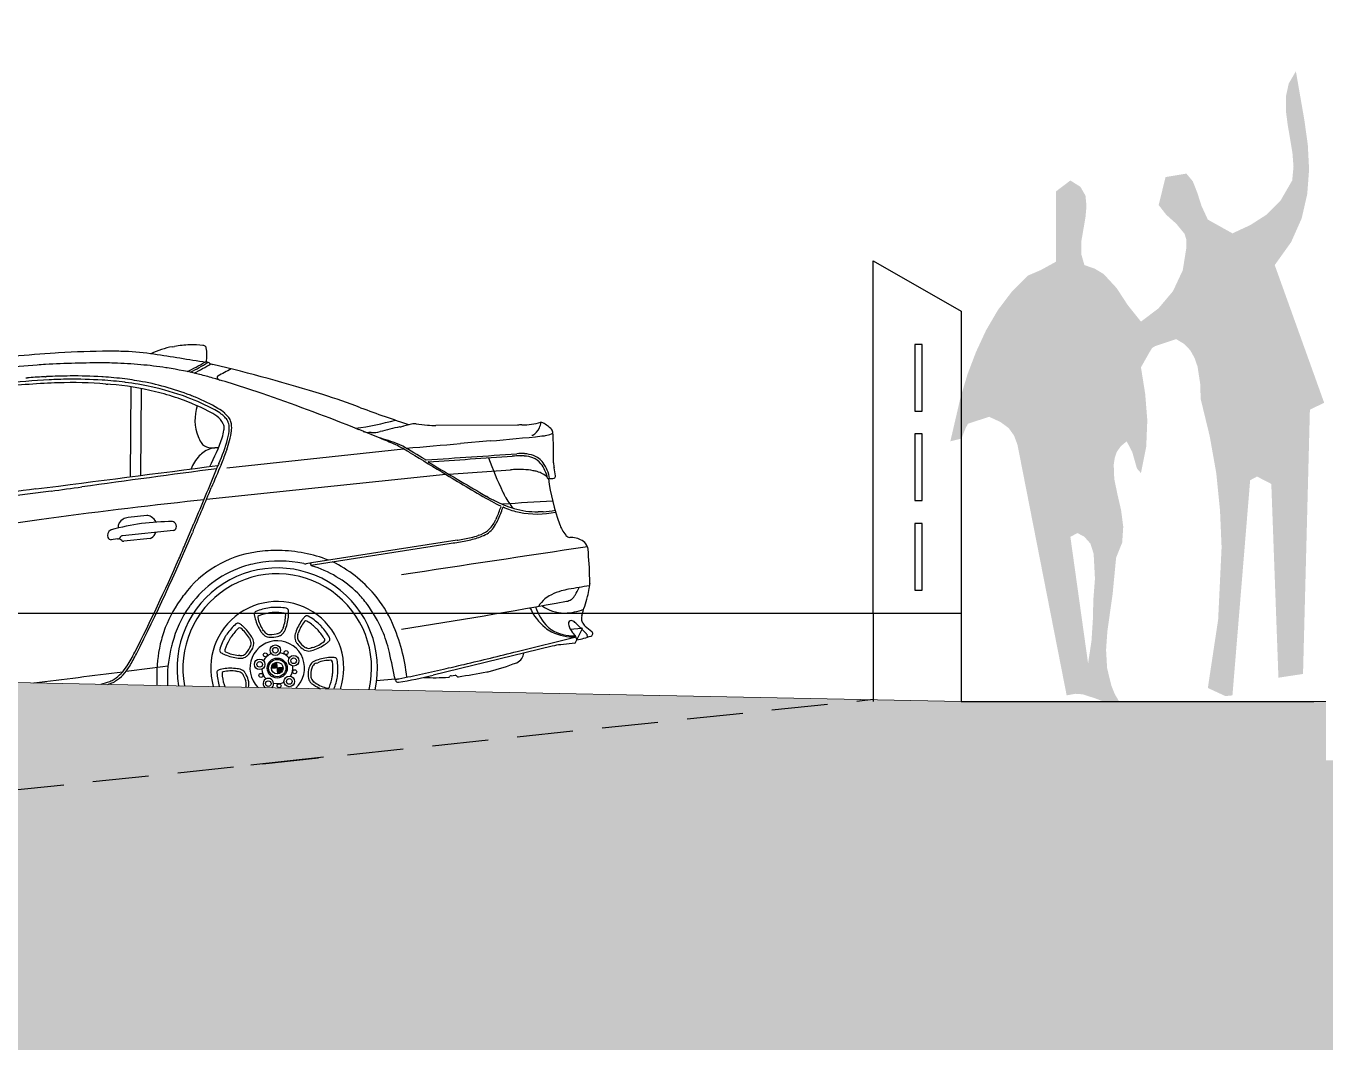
# Model space of a CAD drawing. Header units: metres. Extents: x -442 to 316, y -503 to 125.
# Drawn here: x 224.716 to 229.138, y -81.642 to -78.155 of the extents above; entities that cross this region are included whole.
import ezdxf

# ---------------------------------------------------------------- set-up
doc = ezdxf.new("R2010")
doc.units = ezdxf.units.M
doc.linetypes.add('DASHED', pattern=[19.05, 12.7, -6.35])
for name, color, linetype in [('FIGURE_SAGOME', 252, 'Continuous'), ('SRAFA', 251, 'Continuous'), ('SRAFY', 3, 'Continuous'), ('ZDIVO', 1, 'Continuous')]:
    doc.layers.add(name, color=color, linetype=linetype)

msp = doc.modelspace()

# ---------------------------------------------------------------- hatches: boundary and pattern name
at = {"layer": 'FIGURE_SAGOME', "linetype": 'Continuous'}
h = msp.add_hatch(color=256, dxfattribs=at)
h.paths.add_polyline_path([(228.482141, -79.605256), (228.463264, -79.569272), (228.443466, -79.585458), (228.429936, -79.604371), (228.422746, -79.625055), (228.419134, -79.648465), (228.42094, -79.697058), (228.431742, -79.749264), (228.444351, -79.804161), (228.451541, -79.859943), (228.447964, -79.913955), (228.427244, -79.965239), (228.415557, -80.087642), (228.397565, -80.215428), (228.393067, -80.279357), (228.396644, -80.341443), (228.411059, -80.400839), (228.422746, -80.429633), (228.438932, -80.457542), (228.397565, -80.460234), (228.357968, -80.444933), (228.313873, -80.430518), (228.28777, -80.428747), (228.258941, -80.434131), (228.091558, -79.58096), (228.07987, -79.549474), (228.061878, -79.524292), (228.033969, -79.503573), (227.995258, -79.485581), (227.923289, -79.508992), (227.915179, -79.523371), (227.90105, -79.559463), (227.862973, -79.569272), (227.898072, -79.418075), (227.921483, -79.340688), (227.950277, -79.265072), (227.984455, -79.191297), (228.024973, -79.121985), (228.07268, -79.059013), (228.126656, -79.005001), (228.170751, -78.986088), (228.222956, -78.957294), (228.222956, -78.717907), (228.271549, -78.681002), (228.305763, -78.702607), (228.322869, -78.732322), (228.326446, -78.767421), (228.322869, -78.807018), (228.308454, -78.890709), (228.308454, -78.931191), (228.319257, -78.969017), (228.355241, -78.98159), (228.384956, -78.999618), (228.429051, -79.04729), (228.465956, -79.103993), (228.511857, -79.161582), (228.571252, -79.116602), (228.62073, -79.058092), (228.654022, -78.987009), (228.666631, -78.908701), (228.666631, -78.883519), (228.660327, -78.8628), (228.632453, -78.828622), (228.59824, -78.798022), (228.572137, -78.764694), (228.595548, -78.669314), (228.666631, -78.657627), (228.688236, -78.683729), (228.703536, -78.722405), (228.717951, -78.767421), (228.73952, -78.814207), (228.823247, -78.860994), (228.883527, -78.83312), (228.938425, -78.798022), (228.987017, -78.749429), (229.026614, -78.681002), (229.031112, -78.634216), (229.027535, -78.587429), (229.011314, -78.491129), (229.005009, -78.442537), (229.005009, -78.395715), (229.014926, -78.350734), (229.039223, -78.309331), (229.068017, -78.474908), (229.079705, -78.558635), (229.084203, -78.643212), (229.077934, -78.726903), (229.059021, -78.809709), (229.023037, -78.890709), (228.967219, -78.969017), (229.135523, -79.437873), (229.08693, -79.461284), (229.063519, -80.361242), (228.979828, -80.37385), (228.955531, -79.714165), (228.906938, -79.688983), (228.883527, -79.701556), (228.823247, -80.434131), (228.799376, -80.436522), (228.73952, -80.408949), (228.774619, -80.175831), (228.786342, -79.930141), (228.780923, -79.804161), (228.76835, -79.678181), (228.745824, -79.55128), (228.715224, -79.425265), (228.713453, -79.373095), (228.704421, -79.314585), (228.69454, -79.285791), (228.680125, -79.259688), (228.658556, -79.237198), (228.631532, -79.220977), (228.559529, -79.245273), (228.549647, -79.251577), (228.53973, -79.267799), (228.511857, -79.317277), (228.526236, -79.407273), (228.533461, -79.497268), (228.529849, -79.587264), (228.511857, -79.67726), (228.498363, -79.66196), (228.491137, -79.636778)])
h.paths.add_polyline_path([(228.319257, -79.894156), (228.33994, -79.917567), (228.350743, -79.951745), (228.355241, -80.037243), (228.349857, -80.10744), (228.348051, -80.176752), (228.343553, -80.247835), (228.331865, -80.325222), (228.271549, -79.894156), (228.295846, -79.881548)], flags=16)
h = msp.add_hatch(color=256, dxfattribs=at)
edge = h.paths.add_edge_path()
edge.add_line((225.553597, -80.34311), (225.571779, -80.341179))
edge.add_line((225.571779, -80.341179), (225.569847, -80.322997))
edge.add_ellipse((225.571779, -80.341179), major_axis=(0.011491, 0.014222), ratio=1, start_angle=45, end_angle=135)
edge = h.paths.add_edge_path()
edge.add_line((225.58996, -80.339248), (225.571779, -80.341179))
edge.add_line((225.571779, -80.341179), (225.57371, -80.359361))
edge.add_ellipse((225.571779, -80.341179), major_axis=(-0.014222, 0.011491), ratio=1, start_angle=135, end_angle=225)
at = {"layer": 'SRAFA', "linetype": 'Continuous'}
msp.add_hatch(color=256, dxfattribs=at).paths.add_polyline_path([(190.501974, -78.154917), (190.501974, -81.641623), (231.965839, -81.641623), (231.965839, -80.654917), (229.141226, -80.654917), (229.141226, -80.454917), (227.899876, -80.454917), (220.899876, -80.314917), (219.0265, -80.212603), (201.729876, -78.880181), (192.315046, -78.154917)])

# ---------------------------------------------------------------- linework, layer by layer
msp.add_line((225.481294, -80.670036), (225.729324, -80.643691))
at = {"layer": 'FIGURE_SAGOME', "linetype": 'Continuous'}
for p, q in [((224.826998, -79.268019), (224.816283, -79.268688)), ((225.05316, -79.263224), (225.052629, -79.263207)), ((225.214989, -79.247247), (225.221896, -79.246044)), ((225.323987, -79.243569), (225.324188, -79.243649)), ((225.330086, -79.250512), (225.330207, -79.251021)), ((225.196734, -79.319094), (225.192853, -79.318493)), ((224.726913, -79.35237), (224.721395, -79.352777)), ((224.783158, -79.349024), (224.783092, -79.349027)), ((224.826623, -79.369943), (224.825701, -79.369974)), ((224.97872, -79.349759), (224.974687, -79.349511)), ((225.054503, -79.368259), (225.05369, -79.368155)), ((225.10141, -79.364189), (225.085907, -79.361616)), ((225.308343, -79.341765), (225.307238, -79.341487)), ((225.367734, -79.353657), (225.368078, -79.354241)), ((225.003814, -79.375378), (224.994616, -79.374633)), ((225.072769, -79.689747), (225.074495, -79.383675)), ((225.107819, -79.685224), (225.109485, -79.389707)), ((225.23725, -79.423568), (225.234597, -79.422657)), ((225.265313, -79.419441), (225.263614, -79.418814)), ((225.293449, -79.419312), (225.293338, -79.419268)), ((225.36611, -79.483569), (225.365665, -79.483226)), ((225.382762, -79.477741), (225.381306, -79.476594)), ((225.393592, -79.474071), (225.392915, -79.473485)), ((225.405198, -79.50456), (225.404949, -79.503926)), ((225.414139, -79.503003), (225.414054, -79.502687)), ((225.390715, -79.518339), (225.390671, -79.517926)), ((225.40838, -79.524988), (225.408419, -79.524163)), ((225.842705, -79.526438), (225.828647, -79.520815)), ((225.89198, -79.539441), (225.882954, -79.539082)), ((226.032995, -79.509924), (226.001823, -79.51714)), ((226.389447, -79.513554), (226.111924, -79.51554)), ((226.404613, -79.513471), (226.403689, -79.513474)), ((226.463986, -79.523193), (226.46418, -79.52277)), ((225.312545, -79.573083), (225.312894, -79.5736)), ((225.400455, -79.659696), (226.001147, -79.594599)), ((225.975654, -79.58144), (225.975031, -79.581139)), ((226.296313, -79.567979), (226.195071, -79.576741)), ((226.512293, -79.642906), (226.512042, -79.591566)), ((225.324057, -79.603911), (225.322728, -79.604801)), ((225.397552, -79.60479), (225.398099, -79.603159)), ((226.015244, -79.602668), (226.014223, -79.602065)), ((226.4011, -79.618635), (226.401913, -79.618642)), ((226.413576, -79.619136), (226.413643, -79.619141)), ((226.414149, -79.611211), (226.414215, -79.611216)), ((226.146031, -79.682132), (225.330537, -79.767584)), ((225.367964, -79.656504), (225.367721, -79.65725)), ((226.155986, -79.681186), (226.366243, -79.665989)), ((226.455959, -79.672095), (226.456831, -79.672335)), ((226.518959, -79.686619), (226.513879, -79.65953)), ((226.494036, -79.696042), (226.505541, -79.69568)), ((225.322213, -79.768456), (225.299266, -79.770861)), ((226.286188, -79.757501), (226.28439, -79.756501)), ((226.346762, -79.755584), (226.347407, -79.756783)), ((226.345313, -79.794945), (226.346657, -79.795514)), ((226.376993, -79.797439), (226.378595, -79.797924)), ((226.476849, -79.808847), (226.460246, -79.809126)), ((224.7609, -79.836811), (223.873571, -79.961296)), ((225.127671, -79.822097), (225.064772, -79.828778)), ((225.258372, -79.91968), (225.288242, -79.849275)), ((226.311349, -79.858139), (226.311739, -79.857523)), ((226.318425, -79.82945), (226.315817, -79.835336)), ((225.028442, -79.901649), (225.006609, -79.903968)), ((225.042321, -79.906999), (225.032944, -79.900161)), ((225.037322, -79.895573), (225.036662, -79.896594)), ((225.21814, -79.872185), (225.045543, -79.890518)), ((225.139001, -79.899644), (225.050102, -79.909086)), ((226.258421, -79.888813), (226.256097, -79.889599)), ((226.273533, -79.890299), (226.275204, -79.889547)), ((226.553969, -79.889046), (226.554443, -79.889647)), ((226.577469, -79.896854), (226.578115, -79.896901)), ((225.503803, -79.945605), (225.497649, -79.946506)), ((225.686209, -79.990711), (226.157523, -79.917288)), ((226.183966, -79.905632), (225.688183, -79.982866)), ((225.503104, -79.984154), (225.497448, -79.985261)), ((225.688183, -79.982866), (225.670134, -79.985678)), ((225.685589, -79.988841), (225.685351, -79.986606)), ((226.539749, -80.078242), (226.538245, -80.078657)), ((226.634084, -80.069663), (226.633987, -80.070267)), ((226.63561, -80.052486), (226.635593, -80.053199)), ((225.250686, -80.096975), (225.249779, -80.098168)), ((225.254602, -80.09178), (225.254533, -80.091872)), ((225.878477, -80.124798), (225.877837, -80.123919)), ((226.505498, -80.091245), (226.503149, -80.092422)), ((226.572298, -80.107804), (226.572596, -80.10762)), ((226.57965, -80.101396), (226.579865, -80.101129)), ((225.273161, -80.130716), (225.272975, -80.13098)), ((225.494114, -80.162587), (225.494326, -80.16384)), ((225.610251, -80.151527), (225.610195, -80.150257)), ((225.662984, -80.169108), (225.662137, -80.170055)), ((225.44749, -80.192854), (225.446462, -80.192106)), ((225.525226, -80.214216), (225.523186, -80.211112)), ((225.591965, -80.203807), (225.590623, -80.20727)), ((226.564007, -80.195915), (226.564063, -80.196145)), ((226.569411, -80.208839), (226.607626, -80.204779)), ((226.609875, -80.208083), (226.586398, -80.255246)), ((226.604737, -80.205086), (226.58816, -80.188539)), ((226.606983, -80.172445), (226.606951, -80.173295)), ((226.609101, -80.183502), (226.609428, -80.184174)), ((226.609166, -80.209507), (226.624414, -80.224728)), ((226.620331, -80.197986), (226.642645, -80.216272)), ((225.214483, -80.257243), (225.212605, -80.264465)), ((225.476963, -80.239746), (225.478833, -80.242955)), ((225.489758, -80.245072), (225.489439, -80.244345)), ((225.521747, -80.224332), (225.522255, -80.22494)), ((225.538011, -80.234654), (225.538676, -80.23481)), ((225.538768, -80.225415), (225.538448, -80.225295)), ((225.580022, -80.220879), (225.579735, -80.221063)), ((225.581798, -80.230229), (225.582416, -80.229937)), ((225.595779, -80.217131), (225.596149, -80.216429)), ((225.631939, -80.229209), (225.631781, -80.229987)), ((225.63401, -80.248361), (225.634302, -80.248978)), ((225.641705, -80.243192), (225.6416, -80.242868)), ((225.642017, -80.225622), (225.643172, -80.222092)), ((225.744042, -80.253012), (225.745, -80.252176)), ((226.388087, -80.284683), (226.588988, -80.234458)), ((226.505302, -80.217304), (226.505725, -80.217527)), ((226.584631, -80.256481), (226.53703, -80.261537)), ((226.586095, -80.229767), (226.580157, -80.223452)), ((226.589761, -80.237777), (226.590699, -80.246606)), ((226.625075, -80.226114), (226.626175, -80.23647)), ((225.17376, -80.259102), (225.173545, -80.26005)), ((225.383726, -80.290549), (225.384838, -80.291165)), ((225.443489, -80.298415), (225.439791, -80.298075)), ((225.460688, -80.29481), (225.460395, -80.294985)), ((225.46744, -80.301162), (225.467976, -80.300739)), ((225.482864, -80.259728), (225.482829, -80.260067)), ((225.491282, -80.264169), (225.491438, -80.263505)), ((225.66477, -80.279837), (225.665383, -80.280137)), ((225.670973, -80.272618), (225.67065, -80.272509)), ((225.683728, -80.282601), (225.684507, -80.282452)), ((225.691767, -80.271311), (225.688222, -80.272421)), ((225.953456, -80.288292), (225.952418, -80.283721)), ((226.507912, -80.266613), (226.10258, -80.365506)), ((225.059787, -80.334954), (225.060425, -80.333944)), ((225.067991, -80.336872), (225.06951, -80.334306)), ((225.37832, -80.345873), (225.377095, -80.34621)), ((225.4455, -80.345383), (225.444733, -80.345179)), ((225.449229, -80.307442), (225.450022, -80.307424)), ((225.58996, -80.339248), (225.553597, -80.34311)), ((225.57371, -80.359361), (225.569847, -80.322997)), ((225.683147, -80.331963), (225.682847, -80.332576)), ((225.691986, -80.334756), (225.692174, -80.334471)), ((225.69683, -80.318403), (225.696123, -80.318763)), ((225.705918, -80.324045), (225.709397, -80.322747)), ((225.763175, -80.305202), (225.761906, -80.30513)), ((226.065791, -80.360827), (226.13767, -80.344649)), ((225.161347, -80.371766), (225.161384, -80.378944)), ((225.433358, -80.352067), (225.437033, -80.352605)), ((225.45266, -80.359911), (225.452904, -80.36015)), ((225.461381, -80.356099), (225.460959, -80.355562)), ((225.677717, -80.375636), (225.677864, -80.376303)), ((225.687228, -80.375985), (225.687112, -80.375664)), ((225.701215, -80.391428), (225.698138, -80.389348)), ((225.910158, -80.384001), (225.972832, -80.377344)), ((226.158321, -80.370467), (226.159754, -80.368947)), ((226.16322, -80.367223), (226.1773, -80.365727)), ((226.18189, -80.367391), (226.183486, -80.369025)), ((225.466262, -80.399122), (225.466216, -80.39946)), ((225.475438, -80.397804), (225.475442, -80.397121)), ((225.687376, -80.392181), (225.687978, -80.392698))]:
    msp.add_line(p, q, dxfattribs=at)
for centre, radius in [((225.531066, -80.296063), 0.006771), ((225.565319, -80.280368), 0.018037), ((225.565319, -80.280368), 0.009634), ((225.602106, -80.288517), 0.006771), ((225.627617, -80.316245), 0.018037), ((225.511948, -80.32853), 0.018037), ((225.511948, -80.32853), 0.009634), ((225.571779, -80.341179), 0.03407), ((225.571779, -80.341179), 0.029516), ((225.571779, -80.341179), 0.019953), ((225.627617, -80.316245), 0.009634), ((225.516289, -80.365958), 0.006771), ((225.54126, -80.394173), 0.009634), ((225.612748, -80.38658), 0.018037), ((225.612748, -80.38658), 0.009634), ((225.631235, -80.353749), 0.006771), ((225.578197, -80.40161), 0.006771)]:
    msp.add_circle(centre, radius, dxfattribs=at)
for centre, radius, start, end in [((225.212043, -80.607349), 0.764776, 89.786328, 105.598485), ((225.063439, -79.863837), 0.033693, 119.215902, 181.322005), ((225.069681, -79.875), 0.046482, 96.062991, 119.215902), ((225.130037, -79.844367), 0.022395, 55.958741, 96.062991), ((225.111529, -79.871764), 0.055458, 29.609375, 55.958741), ((225.214853, -79.853776), 0.011198, 47.666057, 89.786328), ((225.209977, -79.859128), 0.018438, 344.59714, 47.666057), ((225.013963, -79.889485), 0.020368, 119.771457, 201.416305), ((225.005426, -79.892833), 0.011198, 201.416305, 276.062991), ((225.00941, -79.881525), 0.011198, 105.598485, 119.771457), ((225.027259, -79.890514), 0.011198, 276.062991, 327.113865), ((225.046725, -79.901653), 0.011198, 96.062991, 147.113865), ((225.137819, -79.888509), 0.011198, 276.062991, 300.321975), ((225.127919, -79.871583), 0.030806, 300.321975, 346.867429), ((225.216957, -79.861051), 0.011198, 276.062991, 344.59714), ((225.048919, -79.897951), 0.011198, 233.899814, 276.062991), ((225.571779, -80.341179), 0.341078, 347.49775, 190.210724), ((225.571779, -80.341179), 0.321084, 346.780235, 190.928239), ((225.571779, -80.341179), 0.22652, 341.606843, 196.101632), ((225.502523, -80.156716), 0.008994, 110.738435, 182.368363), ((225.537289, -80.155278), 0.043789, 182.368363, 189.607891), ((225.583007, -80.148828), 0.089943, 189.607891, 196.136307), ((225.58351, -80.370605), 0.237702, 99.316458, 110.738435), ((225.510989, -80.168199), 0.005621, 110.637513, 192.656949), ((225.628688, -80.141767), 0.126252, 192.656949, 213.316286), ((225.570393, -80.325925), 0.174163, 98.09274, 110.637513), ((225.5591, -80.221814), 0.086922, 92.809523, 99.316458), ((225.569467, -80.319416), 0.167589, 94.033243, 98.09274), ((225.566491, -80.372413), 0.237702, 81.387547, 92.809523), ((225.569929, -80.325974), 0.174163, 81.488468, 94.033243), ((225.47425, -80.158171), 0.126252, 338.809683, 359.469032), ((225.594875, -80.159289), 0.005621, 359.469032, 81.488468), ((225.447897, -80.150396), 0.162619, 339.50444, 355.989675), ((225.60074, -80.146284), 0.008994, 9.757619, 81.387547), ((225.566448, -80.152181), 0.043789, 2.518092, 9.757619), ((225.520395, -80.155478), 0.089943, 355.989675, 2.518092), ((225.695618, -80.198306), 0.043789, 130.939783, 138.179316), ((225.672818, -80.172022), 0.008994, 59.309864, 130.939783), ((225.556086, -80.368698), 0.237702, 47.88789, 59.309864), ((225.592901, -80.364787), 0.237702, 132.816119, 144.238094), ((225.558738, -80.333145), 0.174163, 132.917043, 145.461818), ((225.43746, -80.197021), 0.008994, 61.186196, 132.816119), ((225.443971, -80.209715), 0.005621, 50.897598, 132.917043), ((225.420691, -80.227508), 0.043789, 53.946668, 61.186196), ((225.394555, -80.26557), 0.089943, 47.418244, 53.946668), ((225.367889, -80.303326), 0.126252, 30.23826, 50.897598), ((225.345379, -80.319082), 0.162619, 30.933004, 47.418244), ((225.65282, -80.12863), 0.162619, 196.136307, 212.621546), ((225.565982, -80.199045), 0.025958, 302.743507, 339.810257), ((225.632553, -80.223525), 0.044971, 158.809683, 159.810257), ((225.526504, -80.179779), 0.0787, 332.244695, 339.50444), ((225.788485, -80.272017), 0.162619, 144.707742, 161.192975), ((225.763168, -80.261341), 0.126252, 141.228385, 161.887723), ((225.729165, -80.230029), 0.089943, 138.179316, 144.707742), ((225.669118, -80.185801), 0.005621, 59.208934, 141.228385), ((225.58284, -80.330585), 0.174163, 46.664167, 59.208934), ((225.587352, -80.325803), 0.167589, 42.604674, 46.664167), ((225.582513, -80.330253), 0.174163, 30.059896, 42.604674), ((225.657197, -80.256844), 0.086922, 41.380951, 47.88789), ((225.544062, -80.356519), 0.237702, 29.958971, 41.380951), ((225.602099, -80.350354), 0.237702, 150.745025, 162.167004), ((225.558988, -80.332752), 0.174163, 149.521305, 162.066085), ((225.47055, -80.276669), 0.086922, 144.238094, 150.745025), ((225.553322, -80.329417), 0.167589, 145.461818, 149.521305), ((225.571779, -80.341179), 0.093086, 312.674868, 225.033607), ((225.517685, -80.220308), 0.044971, 210.23826, 211.238824), ((225.45704, -80.257092), 0.025958, 354.172075, 31.238824), ((225.417362, -80.275945), 0.0787, 23.673264, 30.933004), ((225.462996, -80.256804), 0.02922, 346.743953, 23.673264), ((225.582139, -80.173869), 0.0787, 212.621546, 219.88128), ((225.544679, -80.206204), 0.02922, 219.88128, 256.810601), ((225.487645, -80.238917), 0.044971, 32.315724, 33.316286), ((225.547589, -80.200999), 0.025958, 212.315724, 249.382477), ((225.548937, -80.191025), 0.044971, 256.810601, 268.937172), ((225.546686, -80.204369), 0.022486, 249.382477, 268.389732), ((225.548896, -80.125744), 0.101142, 268.389732, 285.150267), ((225.549962, -80.135781), 0.100225, 268.937172, 283.188807), ((225.562569, -80.189577), 0.044971, 283.188807, 295.31538), ((225.567573, -80.202151), 0.022486, 283.736247, 302.743507), ((225.569921, -80.203523), 0.02922, 295.31538, 332.244695), ((225.66041, -80.235836), 0.02922, 168.452717, 205.382029), ((225.709046, -80.244963), 0.0787, 161.192975, 168.452717), ((225.674933, -80.229701), 0.044971, 205.382029, 217.508603), ((225.718763, -80.196058), 0.100225, 217.508603, 231.76024), ((225.666294, -80.234866), 0.025958, 160.887155, 197.953902), ((225.663096, -80.236261), 0.022486, 197.953902, 216.961161), ((225.599274, -80.211642), 0.044971, 340.887155, 341.887723), ((225.725946, -80.188967), 0.101142, 216.961161, 233.721697), ((225.654052, -80.150824), 0.126252, 287.38112, 308.040454), ((225.728387, -80.24583), 0.005621, 308.040454, 30.059896), ((225.684928, -80.185223), 0.089943, 304.561101, 311.089523), ((225.71622, -80.219173), 0.043789, 311.089523, 318.329054), ((225.742211, -80.242307), 0.008994, 318.329054, 29.958971), ((225.38438, -80.280314), 0.008994, 162.167004, 233.796925), ((225.404931, -80.252237), 0.043789, 233.796925, 241.036457), ((225.428393, -80.212472), 0.089943, 241.036457, 247.564883), ((225.398636, -80.280855), 0.005621, 162.066085, 244.085519), ((225.456129, -80.145296), 0.162619, 247.564883, 264.050117), ((225.451354, -80.172354), 0.126252, 244.085519, 264.744864), ((225.43937, -80.343198), 0.044971, 83.744297, 84.744864), ((225.447099, -80.27269), 0.025958, 263.744297, 300.811045), ((225.449354, -80.278211), 0.02922, 271.309854, 308.239171), ((225.449171, -80.275498), 0.022486, 300.811045, 319.818303), ((225.389077, -80.224748), 0.101142, 319.818303, 336.578843), ((225.440142, -80.265417), 0.044971, 308.239171, 320.365745), ((225.397589, -80.230172), 0.100225, 320.365745, 334.617375), ((225.46046, -80.257784), 0.022486, 335.164822, 354.172075), ((225.447509, -80.253857), 0.044971, 334.617375, 346.743953), ((225.571779, -80.341179), 0.053031, 112.320907, 151.805067), ((225.571779, -80.341179), 0.053031, 40.320902, 79.805072), ((225.684564, -80.239456), 0.044971, 231.76024, 243.886805), ((225.677853, -80.251208), 0.022486, 232.307683, 251.314933), ((225.678244, -80.253899), 0.02922, 243.886805, 280.816124), ((225.679289, -80.248028), 0.025958, 251.314933, 288.381684), ((225.669738, -80.20515), 0.0787, 280.816124, 288.075863), ((225.701656, -80.315339), 0.044971, 107.38112, 108.381684), ((225.6437, -80.125373), 0.162619, 288.075863, 304.561101), ((225.388705, -80.388432), 0.043789, 105.375236, 112.614768), ((225.402168, -80.432596), 0.089943, 98.846814, 105.375236), ((225.413345, -80.504408), 0.162619, 82.361581, 98.846814), ((225.424499, -80.421234), 0.0787, 75.101836, 82.361581), ((225.44743, -80.228763), 0.0787, 264.050117, 271.309854), ((225.437987, -80.373622), 0.02922, 38.172519, 75.101836), ((225.571779, -80.341179), 0.053031, 184.320911, 223.805073), ((225.571779, -80.341179), 0.018284, 96.062991, 186.062996), ((225.571779, -80.341179), 0.018284, 276.062991, 6.062996), ((225.571779, -80.341179), 0.053031, 328.320906, 7.805077), ((225.776882, -80.365615), 0.100225, 166.080027, 180.331672), ((225.723251, -80.352323), 0.044971, 153.95346, 166.080027), ((225.7094, -80.344793), 0.02922, 117.024147, 153.95346), ((225.786904, -80.366809), 0.101142, 165.532591, 182.293128), ((225.710742, -80.347158), 0.022486, 146.525335, 165.532591), ((225.713827, -80.348789), 0.025958, 109.458584, 146.525335), ((225.732588, -80.38851), 0.0787, 109.764401, 117.024147), ((225.690198, -80.281911), 0.044971, 289.458584, 290.45915), ((225.760966, -80.467485), 0.162619, 93.279171, 109.764401), ((225.753527, -80.441035), 0.126252, 89.799811, 110.45915), ((225.756808, -80.394928), 0.089943, 86.750741, 93.279171), ((225.753949, -80.320406), 0.005621, 7.780373, 89.799811), ((225.586958, -80.343222), 0.174163, 355.235595, 7.780373), ((225.760693, -80.348921), 0.043789, 79.511213, 86.750741), ((225.767028, -80.314707), 0.008994, 7.8813, 79.511213), ((225.54048, -80.346068), 0.237702, 356.459321, 7.8813), ((225.375325, -80.356312), 0.008994, 112.614768, 184.244685), ((225.603406, -80.339384), 0.237702, 184.244685, 195.666669), ((225.389309, -80.359136), 0.005621, 102.326169, 184.34561), ((225.557367, -80.346365), 0.174163, 184.34561, 196.890393), ((225.415061, -80.476986), 0.126252, 81.666832, 102.326169), ((225.443551, -80.308109), 0.044971, 261.666832, 262.667396), ((225.434498, -80.378458), 0.025958, 45.600648, 82.667396), ((225.437172, -80.376216), 0.022486, 26.593397, 45.600648), ((225.366837, -80.411427), 0.101142, 11.246876, 28.00741), ((225.426027, -80.383893), 0.044971, 26.045949, 38.172519), ((225.376385, -80.408154), 0.100225, 11.794312, 26.045949), ((225.430471, -80.39686), 0.044971, 359.667737, 11.794312), ((225.54126, -80.394173), 0.018037, 310.064326, 227.644148), ((225.571779, -80.341179), 0.053031, 256.320906, 295.805071), ((225.721629, -80.365935), 0.044971, 180.331672, 192.458233), ((225.706397, -80.369999), 0.02922, 192.458233, 229.387551), ((225.708257, -80.368016), 0.022486, 180.879101, 199.886365), ((225.711639, -80.367156), 0.025958, 199.886365, 236.953107), ((225.672959, -80.42661), 0.044971, 55.952548, 56.953107), ((225.587014, -80.34276), 0.174163, 338.63133, 351.176099), ((225.59351, -80.343768), 0.167589, 351.176099, 355.235595), ((225.542504, -80.329074), 0.237702, 339.524539, 349.952373), ((225.690972, -80.35538), 0.086922, 349.952373, 356.459321), ((225.551076, -80.348275), 0.167589, 196.890393, 199.706094), ((225.440496, -80.395955), 0.025958, 336.739527, 352.23961), ((225.443983, -80.396086), 0.022486, 352.23961, 11.246876), ((225.446218, -80.397634), 0.02922, 342.540711, 359.667737), ((225.739207, -80.332955), 0.0787, 229.387551, 236.64729), ((225.785345, -80.262857), 0.162619, 236.64729, 245.897882), ((225.771901, -80.286819), 0.126252, 235.952548, 256.611882), ((225.743969, -80.404171), 0.005621, 256.611882, 338.63133)]:
    msp.add_arc(centre, radius, start, end, dxfattribs=at)
for centre, major_axis, start_param, end_param in [((225.284872, -79.642196), (-0.042406, 0.399244), -0.1938098, -0.07935769), ((225.077277, -83.368405), (-0.433908, 4.085147), -0.0428763, -0.00781021), ((225.016693, -82.247755), (-0.315371, 2.969147), -0.10135371, -0.0428763), ((225.008158, -80.814107), (-0.163921, 1.543278), -0.1364786, -0.10135371), ((225.028963, -80.107058), (-0.089188, 0.839687), -0.25605601, -0.1364786), ((225.263107, -79.526645), (-0.029947, 0.281943), 0.06569691, 0.34208), ((222.085719, -100.037982), (-2.219162, 20.892939), -0.26470596, -0.25605601), ((225.283869, -79.60589), (-0.03857, 0.363124), -0.07935769, 0.06569691), ((225.317465, -79.260562), (-0.001928, 0.018156), -0.47836081, -0.1938098), ((225.320679, -79.25279), (-0.001037, 0.009767), -1.44097129, -0.47836081), ((225.189726, -79.269073), (-0.015309, 0.144134), 4.38779238, 4.58278666), ((225.249327, -79.270605), (-0.008919, 0.083972), 4.58278666, 4.84221401), ((225.27482, -86.353917), (-0.746097, 7.024347), -0.03256779, 0.00239608), ((224.888964, -81.130205), (-0.192848, 1.815621), -0.04829745, -0.03256779), ((224.984888, -82.775546), (-0.366933, 3.454594), -0.10733504, -0.04829745), ((224.984738, -80.214869), (-0.096424, 0.907811), -0.14306053, -0.10733504), ((224.941711, -81.438274), (-0.225761, 2.125488), -0.18617654, -0.14306053), ((225.010125, -80.559193), (-0.132583, 1.24824), -0.25566538, -0.18617654), ((225.015228, -80.551496), (-0.131696, 1.239892), -0.34735875, -0.25566538), ((224.407621, -77.587764), (-0.205637, 1.936026), 3.49766652, 3.53297393), ((224.928312, -78.637644), (-0.082384, 0.775629), 3.5039774, 3.59225878), ((221.982497, -73.099092), (-0.747249, 7.035192), 3.528334, 3.53770393), ((225.299446, -79.391092), (-0.010327, 0.097224), -0.57305083, -0.42673536), ((225.362901, -79.263168), (-0.004821, 0.045391), 2.56854182, 2.6534317), ((225.362901, -79.263168), (-0.004821, 0.045391), 2.6534317, 2.80828718), ((224.104792, -84.813392), (-0.597221, 5.622713), -0.40291037, -0.33330548), ((227.08773, -82.588019), (-0.388294, 3.655707), 0.37270367, 0.38695866), ((225.195837, -86.123668), (-0.715683, 6.738), -0.04736693, 0), ((225.040796, -84.139665), (-0.504347, 4.748316), -0.05153988, -0.02974171), ((224.51755, -76.621663), (-0.289272, 2.723432), 3.1079668, 3.10980411), ((224.879797, -81.400706), (-0.216954, 2.042574), -0.05959788, -0.03178854), ((224.916227, -81.878679), (-0.265166, 2.496479), -0.07079292, -0.05153988), ((224.729433, -78.209203), (-0.12053, 1.134763), 3.08199477, 3.08445304), ((224.88972, -81.44323), (-0.221489, 2.085276), -0.09643814, -0.05713961), ((224.876232, -80.726775), (-0.144636, 1.361716), -0.0952417, -0.04736693), ((224.876934, -80.764217), (-0.147372, 1.387479), -0.18865751, -0.07079292), ((224.879815, -81.025918), (-0.176238, 1.659246), -0.16562789, -0.0952417), ((224.884329, -80.943926), (-0.168742, 1.588668), -0.16482323, -0.09643814), ((224.903519, -80.613444), (-0.132583, 1.24824), -0.22910265, -0.16562789), ((224.912666, -80.515307), (-0.123353, 1.161347), -0.22989506, -0.16482323), ((224.943366, -80.262395), (-0.096424, 0.907811), -0.26651877, -0.22989506), ((224.930489, -80.396641), (-0.109489, 1.030819), -0.31682451, -0.22910265), ((224.962993, -80.238906), (-0.093634, 0.881544), -0.47377544, -0.26651877), ((224.960917, -80.781403), (-0.156689, 1.475192), -0.37834199, -0.34735875), ((224.455468, -82.626081), (-0.359114, 3.380984), -0.43088007, -0.37834199), ((225.370887, -79.350599), (-0.000434, 0.004085), 0.38695866, 1.57652583), ((225.373219, -79.350338), (-0.000686, 0.006454), 1.57652583, 2.00349046), ((225.379651, -79.347237), (-0.001446, 0.013617), 2.00349046, 2.75587629), ((225.094422, -78.055323), (-0.139815, 1.316325), 2.95293515, 2.95760793), ((224.927127, -80.389087), (-0.107428, 1.011416), -0.33908948, -0.18398472), ((224.951155, -80.29805), (-0.098835, 0.930506), -0.45310746, -0.31682451), ((224.955866, -80.265582), (-0.094013, 0.885115), -0.43079288, -0.33908948), ((224.203064, -82.246023), (-0.321011, 3.022248), -0.48000812, -0.47377544), ((223.405581, -85.800188), (-0.71314, 6.714058), -0.48016512, -0.43088007), ((225.072495, -81.59113), (-0.24106, 2.269526), -0.46308914, -0.40291037), ((225.003858, -80.129383), (-0.078721, 0.741143), -0.6023573, -0.43079288), ((225.022888, -80.101608), (-0.076682, 0.721946), -0.59640686, -0.45310746), ((225.450428, -79.49591), (-0.017014, 0.16018), 1.16355555, 1.8302373), ((225.090962, -79.944299), (-0.059618, 0.561295), -0.63283274, -0.48000812), ((225.284998, -79.602643), (-0.016874, 0.158867), -0.76569182, -0.59640686), ((225.290986, -79.594893), (-0.016874, 0.158867), -0.811653, -0.63283274), ((226.897464, -76.612424), (-0.320661, 3.018959), 2.67850351, 2.73738842), ((225.304636, -79.564946), (-0.010848, 0.102129), -0.75469086, -0.6023573), ((225.317857, -79.548182), (-0.008577, 0.08075), -1.17707901, -0.75469086), ((225.308458, -79.574991), (-0.013019, 0.122569), -0.91330869, -0.76569182), ((225.332889, -79.546375), (-0.010049, 0.094612), -1.01932414, -0.811653), ((225.365257, -79.519857), (-0.00458, 0.043121), -1.29881409, -0.91330869), ((225.362394, -79.521739), (-0.004939, 0.046501), 4.5562538, 4.98437122), ((225.375011, -79.513415), (-0.004339, 0.040851), -1.41079541, -1.01932414), ((225.33967, -79.523466), (-0.008276, 0.077919), 4.51791385, 4.8723899), ((225.681567, -78.404257), (-0.11951, 1.125164), 3.17548458, 3.29989034), ((226.402922, -79.269024), (-0.025823, 0.243121), 3.04121518, 3.31068402), ((226.373476, -79.479687), (-0.010722, 0.100946), 4.16974073, 4.36335992), ((226.469914, -79.508791), (-0.000482, 0.004539), -0.52125816, 0.16909137), ((226.425859, -79.610422), (-0.012224, 0.115091), -0.84415588, -0.52125816), ((225.251495, -79.509784), (-0.015058, 0.141768), 4.27188602, 4.45833243), ((225.368312, -79.520301), (-0.002411, 0.022695), -1.57079633, -1.17707901), ((225.341524, -79.523564), (-0.005303, 0.04993), 4.45833243, 4.71238898), ((225.082453, -79.479871), (-0.036205, 0.340862), 4.25657016, 4.45183165), ((225.239909, -79.516115), (-0.018079, 0.170214), 4.34126088, 4.5562538), ((225.376263, -79.526824), (-0.004339, 0.040851), 4.45183165, 4.51791385), ((227.480823, -75.281255), (-0.482119, 4.539053), 2.66142754, 2.66312658), ((223.812958, -84.834405), (-0.602093, 5.668578), -0.49121007, -0.47846608), ((225.884976, -79.482078), (-0.006026, 0.056738), 2.66033263, 2.99822543), ((225.895644, -79.43615), (-0.01092, 0.102809), 2.99822543, 3.29135539), ((226.325293, -81.095233), (-0.170155, 1.601975), 0.1057831, 0.14976274), ((225.799122, -78.627208), (-0.096424, 0.907811), 3.24737575, 3.26147971), ((226.039884, -79.540171), (-0.003277, 0.030854), -0.26415147, 0.11988706), ((226.114876, -79.058981), (-0.048212, 0.453905), 2.87744119, 2.96329615), ((226.123284, -78.938886), (-0.060934, 0.573676), 2.96329615, 3.01421276), ((226.43525, -84.077278), (-0.48212, 4.539053), -0.10037748, -0.09721103), ((226.413432, -79.497), (-0.006141, 0.057816), 3.48898915, 3.54171974), ((226.415044, -79.499947), (-0.005785, 0.054469), 3.54171974, 4.16974073), ((226.455559, -79.388253), (-0.017283, 0.162713), 3.14159265, 3.24404971), ((226.465914, -79.437617), (-0.011955, 0.112549), 3.24404971, 3.44386194), ((226.484313, -79.545227), (-0.002899, 0.027297), -0.99652648, -0.84415588), ((226.487853, -79.542324), (-0.002411, 0.022695), 4.67002045, 5.28665882), ((225.680489, -79.593106), (-0.089134, 0.839175), 4.60994663, 4.67002045), ((225.390432, -79.51911), (-0.010125, 0.09532), 1.8302373, 2.06473099), ((225.34525, -79.551179), (-0.004206, 0.039598), 2.06473099, 2.84832638), ((225.367244, -79.670128), (-0.008376, 0.078859), -0.16339468, 0.47815819), ((225.351421, -79.521161), (-0.007447, 0.070111), 2.83977492, 3.14159265), ((224.72702, -79.32399), (-0.074545, 0.70183), 4.11993611, 4.27188602), ((224.913973, -79.42578), (-0.054267, 0.510914), 4.16768565, 4.34126088), ((225.636139, -80.546306), (-0.108906, 1.02533), -0.45604905, -0.38682617), ((223.812958, -84.834405), (-0.602093, 5.668578), -0.50062129, -0.49121007), ((225.879121, -79.787234), (-0.024106, 0.226953), -0.54797687, -0.50062129), ((225.754619, -80.056408), (-0.055555, 0.523037), -0.63201149, -0.54797687), ((225.944834, -79.68562), (-0.012053, 0.113476), -0.60799697, -0.45604905), ((225.243385, -80.984343), (-0.168707, 1.588342), -0.66392558, -0.60799697), ((222.626361, -38.617072), (-4.342645, 40.885081), 3.11782504, 3.12239787), ((225.482314, -70.225352), (-0.990528, 9.325614), 3.12239787, 3.14159265), ((225.405429, -79.714351), (-0.014635, 0.137783), 0.70336986, 1.08842801), ((225.37493, -79.68484), (-0.010125, 0.09532), 0.47815819, 0.70336986), ((224.892656, -79.428857), (-0.057166, 0.53821), 4.18916054, 4.27699373), ((225.653585, -79.692184), (-0.028927, 0.272343), 1.1149775, 1.13540107), ((225.60972, -80.312391), (-0.086782, 0.817029), -0.64524838, -0.63201149), ((412.262597, 236.586676), (-38.966853, 366.864643), 2.49634428, 2.49673583), ((226.078372, -79.625173), (-0.000723, 0.006809), 2.47766707, 3.09935015), ((223.832412, -44.689539), (-3.698401, 34.819654), 3.09935015, 3.10830821), ((226.086105, -79.639154), (-0.000048, 0.000454), -0.04039856, 2.5057226), ((221.704146, -13.359359), (-7.015991, 66.054063), 3.1011941, 3.10556818), ((227.385572, -79.226467), (-0.124776, 1.174742), 1.81075474, 1.91658684), ((226.398958, -80.006546), (-0.04098, 0.385819), -0.11299583, -0.03602447), ((226.400918, -79.798727), (-0.019864, 0.187018), -0.17241475, -0.03302895), ((226.400918, -79.798727), (-0.019025, 0.179113), -0.17241475, -0.11299583), ((226.403461, -79.759104), (-0.014829, 0.139614), -0.18056959, -0.17241475), ((226.403461, -79.759104), (-0.015669, 0.147519), -0.1805696, -0.17241476), ((226.40559, -79.73057), (-0.011806, 0.111147), -0.44026807, -0.1805696), ((226.40559, -79.73057), (-0.012645, 0.119052), -0.44026807, -0.1805696), ((226.422093, -79.682191), (-0.006392, 0.060181), -1.01790266, -0.44026807), ((226.422093, -79.682191), (-0.007232, 0.068086), -1.05175165, -0.44026807), ((-205.785751, 3276.967779), (-357.447428, 3365.29126), 3.16366483, 3.16385219), ((234.960895, -153.250557), (-7.838362, 73.79651), 0.02419547, 0.03052588), ((212.883641, -74.401254), (-1.447191, 13.624999), 4.19943383, 4.2138135), ((229.495109, -81.505628), (-0.48212, 4.539053), 1.04756788, 1.06628647), ((225.26121, -79.620321), (-0.012053, 0.113476), 4.2138135, 4.28542483), ((225.474475, -79.693433), (-0.012053, 0.113476), 1.026093, 1.14383217), ((242.612513, -50.971827), (-3.513279, 33.076777), 2.5057226, 2.51192611), ((226.031606, -79.878212), (-0.024106, 0.226953), -0.65061721, -0.64485684), ((226.464541, -81.007572), (-0.142083, 1.337677), -0.04049691, -0.03316933), ((226.394686, -79.949413), (-0.030072, 0.283121), -0.28199736, -0.04049691), ((226.418029, -79.815218), (-0.015669, 0.147519), -0.3698724, -0.28199736), ((226.435085, -79.754387), (-0.008983, 0.084572), -0.83934564, -0.3698724), ((226.373964, -79.719961), (-0.012924, 0.121675), -1.46324577, -1.01790266), ((226.373816, -79.717487), (-0.013619, 0.128224), -1.50671655, -1.05175165), ((226.60225, -79.642739), (-0.009642, 0.090781), 1.46835397, 1.65154239), ((221.815194, -57.111924), (-2.410598, 22.695264), 3.16738786, 3.17211853), ((228.368729, -75.958327), (-0.460538, 4.335871), 2.49097545, 2.5320788), ((226.493959, -79.693761), (-0.000241, 0.00227), 1.67834688, 3.0683424), ((227.223758, -79.597635), (-0.07884, 0.742258), 1.59873271, 1.81134524), ((226.504131, -79.653774), (-0.004429, 0.041698), 3.0683424, 3.27368433), ((226.512332, -79.687879), (-0.000723, 0.006809), 3.27368433, 4.79313505), ((241.427906, -205.702192), (-13.420045, 126.346863), 0.02579521, 0.02922404), ((231.359816, -131.26337), (-5.48753, 51.663928), 0.02207218, 0.02545442), ((226.96487, -95.659847), (-1.687418, 15.886685), -0.00139363, 0.03306744), ((210.451943, -73.341475), (-1.731329, 16.300097), 4.1981942, 4.20787912), ((226.82273, -78.756507), (-0.12053, 1.134763), 2.51192611, 2.53496821), ((226.600971, -79.172776), (-0.070477, 0.663529), 2.53496821, 2.59350771), ((226.662499, -79.581463), (-0.03857, 0.363124), 1.91658684, 1.96366018), ((226.549903, -79.645111), (-0.024736, 0.232888), 1.96366018, 2.17031539), ((226.517343, -79.373809), (-0.048212, 0.453905), 2.5320788, 2.61009523), ((225.809736, -79.596077), (-0.05977, 0.56272), 4.18295811, 4.25444614), ((226.493178, -79.404342), (-0.043391, 0.408515), 2.59350771, 2.74722292), ((226.014022, -79.686751), (-0.036678, 0.345315), 4.15744378, 4.29071736), ((226.331328, -79.791248), (-0.000241, 0.00227), 4.25444614, 5.75168789), ((226.921654, -87.399704), (-0.806797, 7.595825), -0.05257972, -0.02987242), ((226.341584, -79.795825), (-0.000241, 0.00227), -0.50673987, 1.1491247), ((226.517343, -79.373809), (-0.048212, 0.453905), 2.63485278, 2.64173192), ((226.445955, -79.55243), (-0.027828, 0.261999), 2.64173192, 2.83842799), ((226.455234, -79.528688), (-0.029629, 0.278948), 2.74722292, 3.04805642), ((226.454979, -79.506286), (-0.032801, 0.308815), 2.83842799, 3.24601292), ((226.45626, -79.603782), (-0.021695, 0.204257), 3.04805642, 3.05389579), ((226.47343, -79.632772), (-0.018603, 0.175143), 3.05389579, 3.29000355), ((217.023804, -76.218084), (-0.964239, 9.078105), 4.19898063, 4.19943383), ((226.241291, -79.812311), (-0.008922, 0.083998), 3.45384214, 4.03457902), ((226.213002, -79.787116), (-0.012135, 0.11425), 3.80808265, 4.0024613), ((226.217339, -79.790157), (-0.011571, 0.108937), 4.0024613, 4.18295811), ((226.160308, -79.758467), (-0.019285, 0.181562), 4.03457902, 4.15744378), ((226.659159, -79.803625), (-0.014464, 0.136172), 1.81134524, 2.14025084), ((219.584499, -77.404654), (-0.663701, 6.248605), 4.13048755, 4.20308006), ((226.731834, -80.509854), (-0.168742, 1.588668), 1.05660155, 1.0614874), ((225.971104, -78.672919), (-0.132139, 1.244064), 3.2099694, 3.24738393), ((226.130408, -79.479432), (-0.046084, 0.433872), 3.2149785, 3.32297089), ((226.184347, -79.673105), (-0.024106, 0.226953), 3.24738393, 3.35891188), ((226.20481, -79.733787), (-0.018079, 0.170214), 3.32297089, 3.45384214), ((226.224752, -79.787222), (-0.011312, 0.106498), 3.35891188, 3.66964586), ((226.260692, -79.836784), (-0.004821, 0.045391), 3.66964586, 3.80808265), ((226.567986, -79.878649), (-0.001862, 0.017531), 2.14025084, 2.99404682), ((226.552845, -80.261025), (-0.03857, 0.363124), -0.1758815, -0.14754583), ((226.573457, -79.965785), (-0.007296, 0.068686), -0.826104, -0.1758815), ((221.126153, -78.104085), (-0.48212, 4.539053), 4.18713519, 4.19898062), ((225.552021, -80.321068), (-0.039978, 0.37638), 0.03890863, 0.81564922), ((225.572652, -80.419905), (-0.050623, 0.476601), -0.11677934, 0.03890863), ((225.572488, -80.437699), (-0.052502, 0.494299), -0.47101256, -0.11677934), ((288.452548, -495.153609), (-44.341499, 417.465768), 0.04261843, 0.04416778), ((225.847143, -77.906019), (-0.214956, 2.023763), 3.1895945, 3.2149785), ((226.163082, -79.770301), (-0.014464, 0.136172), 3.1895945, 3.2099694), ((226.59606, -79.93964), (-0.003616, 0.034043), 4.69965893, 5.45708131), ((225.202318, -80.06949), (-0.15368, 1.446867), 4.63058678, 4.69965893), ((219.584599, -77.404698), (-0.662911, 6.241166), 4.13087099, 4.18713519), ((225.56234, -80.32136), (-0.036159, 0.340429), 0.08617564, 0.18800094), ((225.58065, -80.385796), (-0.04321, 0.406815), -0.3108619, 0.08617564), ((225.666653, -79.963123), (-0.002411, 0.022695), 2.83073076, 3.1895945), ((225.688705, -79.98625), (-0.000362, 0.003404), 0.04800185, 1.57079633), ((225.690061, -79.988366), (-0.000482, 0.004539), 1.57079633, 2.7462475), ((225.573339, -80.375958), (-0.046468, 0.437488), -0.96872822, -0.55123713), ((225.571774, -80.352848), (-0.039633, 0.373132), 0.18800094, 0.81605315), ((225.581029, -80.361539), (-0.040671, 0.382906), -0.87941809, -0.39534515), ((226.320844, -80.043988), (-0.033748, 0.317734), 4.5815191, 4.63058678), ((226.586519, -80.256881), (-0.01951, 0.183683), 0.16103727, 0.35392876), ((226.611324, -80.342492), (-0.028927, 0.272343), 0.0734449, 0.16103727), ((227.06696, -82.872503), (-0.300472, 2.828878), 0.04725094, 0.0734449), ((226.258315, -79.892465), (-0.040916, 0.385218), 4.06366018, 4.14219459), ((226.412034, -80.032777), (-0.024106, 0.226953), 4.31925225, 4.44308566), ((226.517781, -80.050019), (-0.012632, 0.118923), 4.44308566, 4.5815191), ((225.589753, -80.364661), (-0.045979, 0.432886), 0.80759272, 1.08735787), ((224.626842, -79.607967), (-0.084371, 0.794334), 3.94918537, 3.95724187), ((225.633924, -80.306582), (-0.032543, 0.306386), -1.04034777, -0.87941809), ((225.509172, -80.401366), (-0.049273, 0.463895), -1.26016001, -1.04034777), ((225.595122, -80.35705), (-0.043391, 0.408515), -1.25434044, -0.96872822), ((222.156308, -55.491949), (-2.642007, 24.873935), 3.19055865, 3.21369248), ((226.554092, -80.193411), (-0.011986, 0.112841), 0.58219403, 0.88374877), ((226.5502, -80.18861), (-0.01133, 0.106668), 0.35392876, 0.58219403), ((226.548794, -80.068819), (-0.004821, 0.045391), 3.21369248, 3.58406113), ((226.557941, -80.083312), (-0.003006, 0.028302), 3.58406113, 3.91944821), ((226.52764, -80.057624), (-0.007232, 0.068086), 3.91944821, 4.06366018), ((219.724886, -78.018196), (-0.77118, 7.260495), 4.30988578, 4.31925225), ((225.584314, -80.35739), (-0.040997, 0.385979), 0.84362027, 1.20552259), ((225.456226, -80.263843), (-0.024106, 0.226953), 0.81605315, 0.84362028), ((226.592041, -80.063736), (-0.018785, 0.176854), 1.88487279, 2.36650475), ((226.604704, -80.083593), (-0.017263, 0.162525), 1.77121275, 2.26772312), ((226.550013, -80.020033), (-0.014151, 0.133225), 2.4131594, 3.02450485), ((226.54917, -80.10834), (-0.004821, 0.045391), 3.02450485, 3.07231052), ((226.543183, -79.949011), (-0.021663, 0.203951), 3.07231052, 3.39847665), ((226.64294, -80.173962), (-0.003857, 0.036312), 1.16829312, 1.42499003), ((225.546373, -80.347145), (-0.04098, 0.385819), 1.08735787, 1.23757776), ((225.579878, -80.369721), (-0.04098, 0.385819), -1.4515124, -1.26016001), ((225.426841, -80.433557), (-0.06318, 0.594822), 4.71115535, 5.02884487), ((226.567079, -80.095778), (-0.014464, 0.136172), 2.36650475, 2.5586537), ((226.539795, -80.151788), (-0.007232, 0.068086), 2.26772312, 2.46830204), ((226.575505, -80.094859), (-0.014371, 0.135297), 2.46830204, 3.11778666), ((226.586703, -80.190304), (-0.002506, 0.023591), 1.29680415, 1.7053392), ((226.571412, -80.187647), (-0.000844, 0.007943), 0.15602148, 1.29680415), ((226.60009, -80.187238), (-0.003977, 0.037447), 1.7053392, 1.89601062), ((226.633789, -80.171555), (-0.007956, 0.074905), 1.89601062, 2.22672095), ((226.573018, -80.193695), (-0.001505, 0.014169), -0.82122145, 0.15602148), ((226.49647, -80.28312), (-0.014037, 0.132155), -0.88301436, -0.82122145), ((226.627787, -80.174173), (-0.002235, 0.021043), 1.42499003, 1.92315285), ((226.607867, -80.207049), (-0.000241, 0.00227), 4.13791844, 6.28318531), ((226.645706, -80.166063), (-0.004339, 0.040851), 1.92315285, 2.35671797), ((226.57609, -80.079105), (-0.016474, 0.155102), 2.5586537, 3.11487869), ((226.58439, -80.254212), (-0.000241, 0.00227), 3.14159265, 4.13791844), ((226.576345, -80.239202), (-0.001446, 0.013617), 4.71238898, 5.3683136), ((226.510239, -79.847907), (-0.04285, 0.403426), 3.23843129, 3.36457805), ((226.622839, -80.226352), (-0.000241, 0.00227), -1.57079633, -0.88301436), ((226.637006, -80.223366), (-0.000964, 0.009078), 3.36457805, 5.49831062), ((224.586745, -80.025122), (-0.060265, 0.567382), 4.0360941, 4.13087099), ((224.452183, -79.957032), (-0.077139, 0.726248), 4.0651731, 4.13048755), ((225.642021, -80.370743), (-0.051523, 0.48508), 1.23757776, 1.46862563), ((225.617928, -80.37826), (-0.045041, 0.424055), 1.20059021, 1.46508312), ((224.864672, -80.170247), (-0.03857, 0.363124), 4.34218286, 4.34711524), ((221.222023, -81.38054), (-0.520467, 4.900089), -1.47108074, -1.4515124), ((222.958018, -66.325422), (-1.518677, 14.298018), 3.2656371, 3.27872168), ((226.367581, -80.284724), (-0.004663, 0.043903), 4.04725493, 4.48105024), ((226.561136, -80.48849), (-0.024106, 0.226953), 0, 0.13153521), ((224.939381, -80.256453), (-0.015319, 0.144225), 3.60809245, 4.0360941), ((224.944301, -80.26128), (-0.015456, 0.145514), 3.59977162, 4.0651731), ((211.365673, 27.187497), (-11.450282, 107.801966), 3.1627252, 3.16406743), ((224.583042, -73.327238), (-0.759306, 7.148703), 3.25545957, 3.2656371), ((226.0914, -79.539162), (-0.088553, 0.833703), 3.28118083, 3.39989769), ((226.373963, -80.288783), (-0.003857, 0.036312), 3.39989769, 4.04725493), ((211.365673, 27.187497), (-11.450282, 107.801966), 3.15975699, 3.16261335), ((224.90284, -80.135385), (-0.028531, 0.268616), 3.29771561, 3.41375897), ((224.968132, -80.301671), (-0.009642, 0.090781), 3.41375897, 3.60809245), ((224.973367, -80.307835), (-0.009642, 0.090781), 3.38646844, 3.59977162), ((225.948503, -80.37727), (-0.084371, 0.794334), 1.46862563, 1.49518797), ((225.540477, -80.378147), (-0.03674, 0.345895), 1.46508312, 1.53197188), ((225.485332, -77.661515), (-0.2917, 2.746296), 3.21448131, 3.21919812), ((225.982707, -80.380657), (-0.000964, 0.009078), 1.67051192, 3.19819934), ((225.720789, -78.773922), (-0.172919, 1.627991), 3.19819934, 3.27312786), ((225.572237, -78.132982), (-0.24106, 2.269526), 3.21919812, 3.25545957), ((226.104956, -79.679321), (-0.073373, 0.690795), 2.98429893, 3.10687209), ((226.154252, -80.366518), (-0.000603, 0.005674), 3.10687209, 3.8434081), ((226.163823, -80.372896), (-0.000603, 0.005674), 0, 0.70181544), ((226.177903, -80.371401), (-0.000603, 0.005674), -0.89561874, 0), ((226.187473, -80.365016), (-0.000603, 0.005674), 2.24597391, 3.18194825), ((225.80939, -77.786288), (-0.275891, 2.597454), 3.18194825, 3.22018164), ((226.260385, -80.219753), (-0.014464, 0.136172), 3.22018164, 3.28118083), ((224.887156, -80.069603), (-0.036425, 0.342932), 3.35804762, 3.38646844)]:
    msp.add_ellipse(centre, major_axis=major_axis, ratio=0.98522167, start_param=start_param, end_param=end_param, dxfattribs=at)
at = {"layer": 'SRAFA', "linetype": 'Continuous'}
for p, q in [((227.599876, -80.154917), (227.599876, -78.954917)), ((227.599876, -78.954917), (227.899876, -79.126464)), ((227.899876, -79.126464), (227.899876, -80.154917))]:
    msp.add_line(p, q, dxfattribs=at)
at = {"layer": 'SRAFY', "linetype": 'Continuous'}
for p, q in [((227.599876, -80.154917), (220.899876, -80.154917)), ((227.899876, -80.154917), (227.599876, -80.154917)), ((227.599876, -80.154917), (227.599876, -80.296263)), ((227.899876, -80.154917), (227.899876, -80.454917)), ((227.599876, -80.296263), (227.599876, -80.454917))]:
    msp.add_line(p, q, dxfattribs=at)
at = {"layer": 'SRAFY', "linetype": 'DASHED', "ltscale": 0.015}
msp.add_line((220.899876, -81.154917), (227.599876, -80.447526), dxfattribs=at)
at = {"layer": 'SRAFY', "linetype": 'Continuous'}
for points in [[(227.766508, -79.239241), (227.742512, -79.239241), (227.742512, -79.466117), (227.766508, -79.466117)], [(227.766508, -79.543318), (227.742512, -79.543318), (227.742512, -79.770194), (227.766508, -79.770194)], [(227.766508, -79.849155), (227.742512, -79.849155), (227.742512, -80.076031), (227.766508, -80.076031)]]:
    msp.add_lwpolyline(points, close=True, dxfattribs=at)
at = {"layer": 'ZDIVO', "linetype": 'Continuous', "lineweight": 0}
for p, q in [((220.899876, -80.314917), (225.393302, -80.404786)), ((225.393302, -80.404786), (227.899876, -80.454917)), ((227.899876, -80.454917), (229.141226, -80.454917))]:
    msp.add_line(p, q, dxfattribs=at)
at = {"layer": 'ZDIVO', "linetype": 'Continuous'}
msp.add_line((227.899876, -80.454917), (229.099876, -80.454917), dxfattribs=at)

doc.saveas('drawing.dxf')
